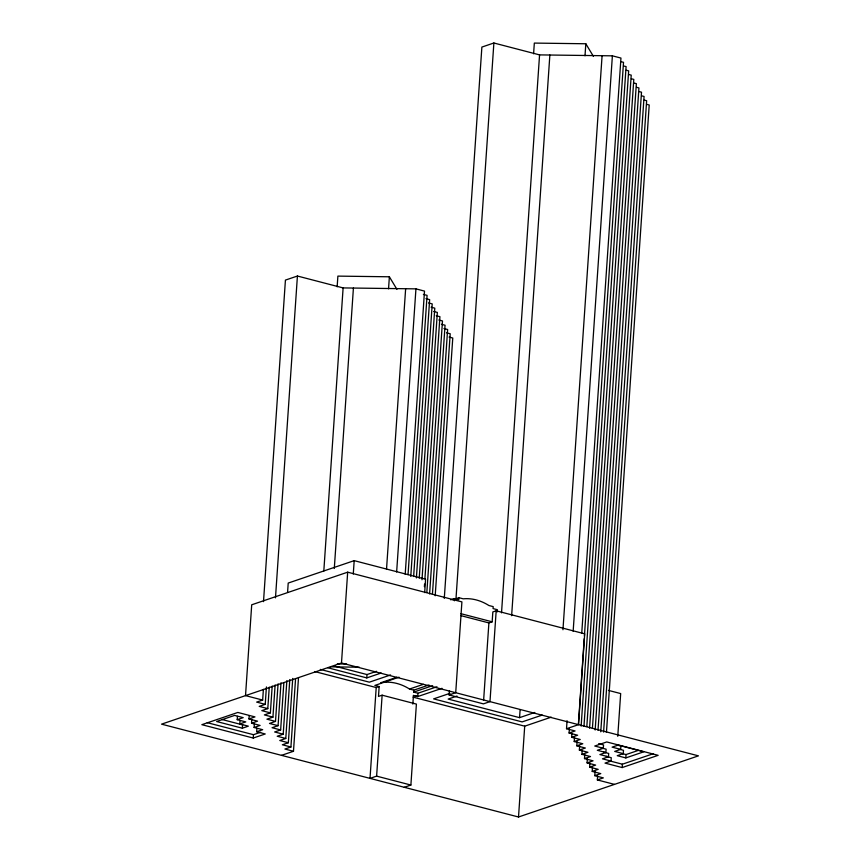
<?xml version="1.0" encoding="UTF-8"?>
<svg xmlns="http://www.w3.org/2000/svg" width="860" height="860" viewBox="0 0 860 860"><rect width="100%" height="100%" fill="white"/><g stroke="black" fill="none" stroke-linecap="round" stroke-linejoin="round"><path stroke-width="1.29" d="M240.004 720.594L239.779 723.937L245.767 721.905L237.209 719.669L237.435 716.326M237.209 719.669L243.197 717.638L234.64 715.402L216.645 721.518L242.348 728.205L242.574 724.862L222.009 719.508M251.765 719.863L251.539 723.206L257.538 721.164L248.97 718.938L249.196 715.595M248.97 718.938L254.969 716.907L237.833 712.445L201.853 724.679L253.249 738.041L253.474 734.698L260.677 732.258M256.903 728.399L256.678 731.742L262.676 729.699L254.108 727.474L254.334 724.131M263.504 601.634L285.423 280.102L297.42 276.028L343.118 287.917L415.939 288.863L424.507 291.099L405.2 574.222M266.417 686.925L265.224 704.34L256.656 702.104L262.655 700.072L263.386 689.387M272.19 686.076L270.363 712.875L261.795 710.639L267.793 708.608L269.255 687.172M275.479 597.861L297.42 276.028M278.06 683.893L275.501 721.4L266.933 719.175L272.932 717.133L275.125 684.979M283.832 683.044L280.639 729.936L272.072 727.711L278.07 725.668L280.994 682.797M287.573 592.433L288.208 583.058L354.191 560.645L425.582 579.21L424.668 592.594M289.798 679.529L285.778 738.471L277.21 736.246L283.209 734.203L286.864 680.615M295.571 678.68L290.916 747.007L282.349 744.771L288.347 742.739L292.733 678.433M281.489 755.349L293.486 751.274L298.495 677.809M337.152 286.821L337.883 276.114L389.376 276.791L396.944 289.358M323.812 571.018L343.118 287.917M334.293 568.481L353.417 288.046M341.485 663.006L698.449 755.854L518.515 817L161.551 724.152L341.485 663.006L347.676 572.179L461.906 601.892L455.714 692.719L449.113 694.955L449.393 690.978M353.277 574.018L354.191 560.645M388.548 288.831L389.376 276.791M327.81 667.768L366.79 677.906L367.016 674.562L376.615 671.294M379.163 686.549L376.207 687.548L370.015 778.375L376.615 776.129L410.887 785.04L416.401 704.093L382.13 695.181L378.497 696.417L379.163 686.549L374.885 685.431L399.008 677.186M386.527 569.169L405.64 288.734M376.615 776.129L382.13 695.181M396.643 571.975L415.939 288.863M408.038 574.652L427.076 295.356L423.399 294.41M410.768 576.437L429.645 299.624L425.969 298.667M413.628 576.501L432.214 303.892L428.538 302.935M416.39 577.942L434.784 308.16L431.107 307.203M419.239 578.167L437.353 312.427L433.676 311.471M412.843 704.093L413.434 695.461L418.1 696.439M436.955 686.764L417.949 693.225L413.66 692.117L413.8 690.15L429 684.979M421.991 579.769L439.922 316.695L436.246 315.738M424.378 586.703L424.56 584.037M424.915 578.694L442.491 320.963L438.815 320.006M413.434 695.461L417.723 696.568L417.949 693.225M426.85 592.303L445.061 325.231L441.384 324.274M429.602 593.905L447.63 329.498L443.954 328.541M432.44 594.163L450.199 333.766L446.523 332.809M435.192 595.787L452.768 338.023L449.092 337.077M444.287 598.409L481.879 47.074L493.877 43L539.564 54.889L612.384 55.835L620.952 58.061L581.747 633.111M454.36 600.796L454.51 598.571L458.799 599.678L458.928 597.711L463.217 598.829A53.578 42.688 71.2 0 1 488.91 605.515L493.199 606.633L493.06 608.59L497.349 609.708L497.198 611.933M456.015 598.356L493.877 43M483.653 699.889L488.899 622.919L492.167 621.812L492.834 611.944L496.177 610.804L584.703 633.831L578.511 724.658L566.514 728.732L567.062 720.723M533.598 53.793L534.329 43.086L585.821 43.763L593.389 56.33M496.177 610.804L489.985 701.631L483.385 703.867L449.113 694.955M501.52 612.868L539.564 54.889M511.635 615.685L549.862 55.018M457.025 696.062L448.178 699.072L519.569 717.649L520.117 709.618M518.515 817L524.707 726.173L551.217 717.165M585.004 55.803L585.821 43.763M562.956 629.746L602.086 55.706M573.158 631.218L612.384 55.835M571.921 733.247L571.653 737.267L577.651 735.225L569.083 733L569.352 728.979M577.06 741.782L576.791 745.803L582.79 743.76L574.222 741.535L574.491 737.514M578.382 724.507L584.23 638.711M584.413 636.034L623.521 62.328L621.071 61.694M582.198 750.307L581.93 754.327L587.928 752.296L579.361 750.06L579.629 746.039M581.134 726.087L626.091 66.596L623.64 65.962M583.972 726.334L628.66 70.864L626.209 70.23M587.337 758.842L587.068 762.863L593.067 760.831L584.499 758.595L584.768 754.575M586.821 726.582L631.229 75.132L628.778 74.497M589.573 728.162L633.798 79.399L631.347 78.765M592.476 767.378L592.207 771.399L598.205 769.356L589.637 767.131L589.906 763.11M592.411 728.409L636.368 83.667L633.917 83.033M595.163 730L638.937 87.935L636.486 87.29M597.614 775.924L597.345 779.934L603.344 777.891L594.776 775.666L595.045 771.646M598.012 730.247L641.506 92.203L639.055 91.558M600.764 731.828L644.075 96.46L641.625 95.825M603.602 732.075L646.645 100.727L644.194 100.093M601.226 747.91L606.117 749.178L605.891 752.532L597.324 750.296L603.322 748.264L603.548 744.921L598.657 743.642M606.45 732.322L649.214 104.995L646.763 104.361M606.364 756.445L611.256 757.714L611.03 761.057L602.462 758.832L608.461 756.789L608.687 753.446L603.795 752.178M617.759 736.311L620.673 693.568L608.428 690.386M619.813 749.339L623.478 750.296L623.253 753.639L614.685 751.414L620.683 749.372L620.909 746.029L617.243 745.072M611.03 761.057L605.032 763.1L622.167 767.561L622.393 764.207L653.417 753.672M623.253 753.639L617.254 755.682L625.822 757.907L626.048 754.564L638.045 750.49M347.676 572.179L251.711 604.795L245.519 695.611L262.655 700.072M450.737 599.85L454.51 598.571M452.639 599.85L458.928 597.711M265.224 704.34L259.225 706.372L267.793 708.608M366.79 677.906L381.184 673.014M270.363 712.875L264.364 714.907L272.932 717.133M390.601 674.949L369.359 682.173L320.318 669.413M242.348 728.205L248.336 726.163L239.779 723.937M380.658 682.775L397.019 677.207M254.108 727.474L260.107 725.432L251.539 723.206M275.501 721.4L269.502 723.443L278.07 725.668M253.249 738.041L265.245 733.967L256.678 731.742M280.639 729.936L274.641 731.978L283.209 734.203M383.818 682.346A53.578 42.688 71.2 0 1 409.51 689.032L423.378 684.323M413.66 692.117L432.666 685.657M285.778 738.471L279.779 740.514L288.347 742.739M417.723 696.568L442.019 688.312M290.916 747.007L284.918 749.038L293.486 751.274M449.941 693.332L433.612 698.879L522.138 721.905L542.251 715.068M519.569 717.649L534.791 712.467M404.286 787.287L410.887 785.04M569.083 733L575.082 730.957L566.514 728.732M574.222 741.535L580.221 739.492L571.653 737.267M579.361 750.06L585.359 748.028L576.791 745.803M584.499 758.595L590.497 756.563L581.93 754.327M605.891 752.532L599.893 754.564L608.461 756.789M589.637 767.131L595.636 765.088L587.068 762.863M625.822 757.907L643.817 751.79L618.114 745.104L612.116 747.146L620.683 749.372M594.776 775.666L600.774 773.624L592.207 771.399M622.167 767.561L658.147 755.327L606.751 741.954L594.755 746.029L603.322 748.264M337.238 663.931L346.612 664.049M330.466 666.833L359.286 667.209M460.874 613.674L492.167 621.812M460.981 615.653L488.899 622.919M334.529 666.113L367.016 674.562M409.51 689.032L413.8 690.15M314.62 671.531L376.207 687.548M413.069 697.137L524.707 726.173M622.382 753.607L626.048 754.564M608.934 760.713L622.393 764.207M597.345 779.934L614.481 784.384M207.217 722.669L253.474 734.698"/></g></svg>
